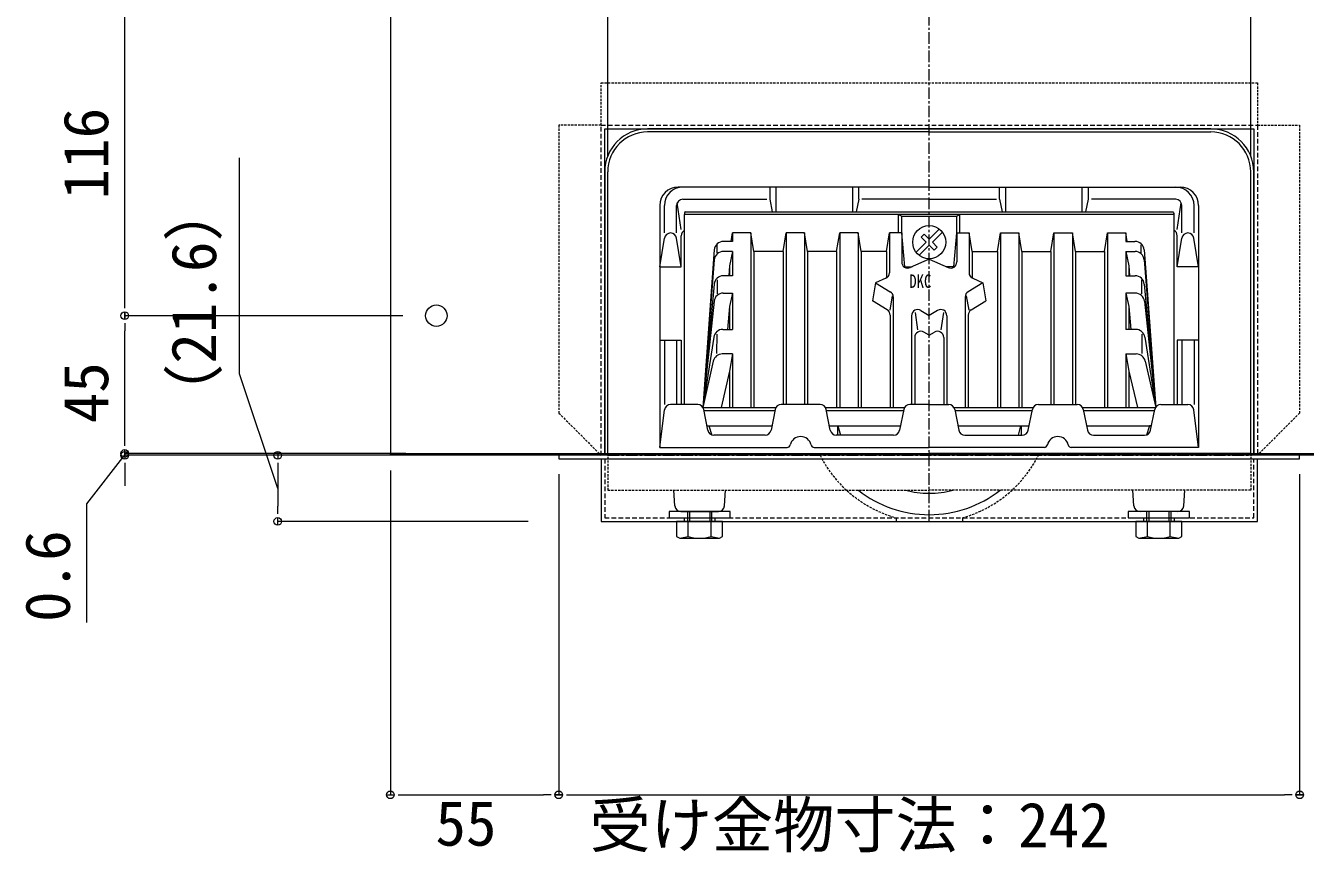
# Model space of a CAD drawing. Units: millimetres, scale not verified. Extents: x -1380 to 1380, y -955 to 955.
# Drawn here: x 12.2 to 430.3, y -632.1 to -362 of the extents above; entities that cross this region are included whole.
import ezdxf
from ezdxf.enums import TextEntityAlignment as Align

# ---------------------------------------------------------------- set-up
doc = ezdxf.new("R2010")
doc.units = ezdxf.units.MM
doc.header["$LTSCALE"] = 3
for name, pattern in [('USER1', [2, 1.25, -0.25, 0.25, -0.25]), ('USER2', [0.375, 0.25, -0.125]), ('USER3', [0.75, 0.5, -0.25])]:
    doc.linetypes.add(name, pattern=pattern)
for name, color, linetype, lineweight in [('0-0_0', 7, 'Continuous', 15), ('0-2_L-2', 7, 'Continuous', 18), ('0-3_L-1', 7, 'Continuous', 18), ('0-4_L-5', 2, 'USER1', 18), ('0-5_L-3', 7, 'Continuous', 18), ('0-9_SUNPO', 7, 'Continuous', 18)]:
    doc.layers.add(name, color=color, linetype=linetype, lineweight=lineweight)
doc.styles.add('ＭＳ ゴシック', font='')
doc.styles.get('ＭＳ ゴシック').set_extended_font_data('MS Gothic')

msp = doc.modelspace()

# ---------------------------------------------------------------- linework, layer by layer
at = {"layer": '0-0_0'}
for p, q in [((44.588, -454.271), (44.588, -451.771)), ((44.588, -455.521), (44.588, -458.021)), ((44.588, -458.021), (44.588, -455.521)), ((44.588, -459.271), (44.588, -461.771)), ((44.588, -499.271), (44.588, -496.771)), ((44.588, -499.271), (44.588, -496.771)), ((44.588, -503.021), (44.588, -500.521)), ((44.588, -503.021), (44.588, -500.521)), ((44.588, -501.121), (44.588, -503.621)), ((94.588, -501.121), (94.588, -503.621)), ((44.588, -504.871), (44.588, -507.371)), ((94.588, -504.871), (94.588, -507.371)), ((94.588, -521.471), (94.588, -518.971)), ((94.588, -525.221), (94.588, -522.721)), ((130.128, -613.255), (132.628, -613.255)), ((133.878, -613.255), (136.378, -613.255)), ((183.878, -613.255), (181.378, -613.255)), ((185.128, -613.255), (187.628, -613.255)), ((187.628, -613.255), (185.128, -613.255)), ((188.878, -613.255), (191.378, -613.255)), ((425.878, -613.255), (423.378, -613.255)), ((429.628, -613.255), (427.128, -613.255)), ((427.128, -613.255), (429.628, -613.255))]:
    msp.add_line(p, q, dxfattribs=at)
for centre in [(44.588, -456.771), (44.588, -456.771), (44.588, -501.771), (44.588, -501.771), (44.588, -502.371), (94.588, -502.371), (94.588, -523.971), (131.378, -613.255), (186.378, -613.255), (186.378, -613.255), (428.378, -613.255), (428.378, -613.255)]:
    msp.add_circle(centre, 1.25, dxfattribs=at)
at = {"layer": '0-2_L-2'}
for p, q in [((307.378, -396.771), (215.378, -396.771)), ((307.378, -396.771), (399.378, -396.771)), ((202.378, -501.771), (202.378, -409.771)), ((412.378, -501.771), (412.378, -409.771)), ((202.378, -501.771), (307.378, -501.771)), ((412.378, -501.771), (307.378, -501.771)), ((224.254, -518.904), (223.912, -513.771)), ((240.503, -518.904), (240.845, -513.771)), ((374.254, -518.904), (373.912, -513.771)), ((390.503, -518.904), (390.845, -513.771)), ((226.249, -520.771), (238.507, -520.771)), ((388.507, -520.771), (376.249, -520.771)), ((227.378, -522.771), (227.378, -523.971)), ((227.378, -522.771), (227.378, -523.971)), ((237.378, -522.771), (237.378, -523.971)), ((237.378, -522.771), (237.378, -523.971)), ((296.527, -522.771), (296.527, -523.971)), ((318.229, -522.771), (318.229, -523.971)), ((377.378, -522.771), (377.378, -523.971)), ((377.378, -522.771), (377.378, -523.971)), ((387.378, -522.771), (387.378, -523.971)), ((387.378, -522.771), (387.378, -523.971))]:
    msp.add_line(p, q, dxfattribs=at)
at = {"layer": '0-2_L-2', "linetype": 'USER2'}
for points in [[(200.178, -394.571), (200.178, -380.771), (414.578, -380.771), (414.578, -394.571)], [(200.178, -394.571), (186.378, -394.571), (186.378, -488.571), (200.178, -502.371)], [(414.578, -394.571), (428.378, -394.571), (428.378, -488.571), (414.578, -502.371)], [(202.378, -501.771), (202.378, -513.771), (307.378, -513.771)], [(412.378, -501.771), (412.378, -513.771), (307.378, -513.771)]]:
    msp.add_lwpolyline(points, dxfattribs=at)
at = {"layer": '0-2_L-2', "linetype": 'USER3'}
for points in [[(200.178, -502.371), (200.178, -394.571), (414.578, -394.571), (414.578, -502.371)], [(201.378, -503.571), (201.378, -522.771), (413.378, -522.771), (413.378, -503.571)]]:
    msp.add_lwpolyline(points, dxfattribs=at)
at = {"layer": '0-2_L-2'}
for points in [[(201.378, -502.371), (201.378, -395.771), (413.378, -395.771), (413.378, -502.371)], [(200.178, -503.571), (200.178, -523.971), (414.578, -523.971), (414.578, -503.571)]]:
    msp.add_lwpolyline(points, dxfattribs=at)
msp.add_lwpolyline([(186.378, -503.571), (428.378, -503.571), (428.378, -502.371), (186.378, -502.371)], close=True, dxfattribs=at)
for centre, radius, start, end in [((215.378, -409.771), 13, 90, 180), ((399.378, -409.771), 13, 0, 90), ((307.378, -484.271), 37.5, 231.87509, 270), ((307.378, -484.271), 30.5, 255.28767, 270), ((307.378, -484.271), 30.5, 270, 284.71233), ((307.378, -484.271), 37.5, 270, 308.12491), ((226.249, -518.771), 2, 183.81407, 270), ((238.507, -518.771), 2, 270, 356.18593), ((376.249, -518.771), 2, 183.81407, 270), ((388.507, -518.771), 2, 270, 356.18593)]:
    msp.add_arc(centre, radius, start, end, dxfattribs=at)
at = {"layer": '0-2_L-2', "linetype": 'USER2'}
for start, end in [(206.90419, 254.25945), (285.74055, 333.09581)]:
    msp.add_arc((307.378, -484.271), 40, start, end, dxfattribs=at)
at = {"layer": '0-3_L-1'}
for p, q in [((131.378, -330.771), (131.378, -502.371)), ((399.378, -395.771), (215.378, -395.771)), ((201.378, -409.771), (201.378, -501.771)), ((413.378, -501.771), (413.378, -409.771)), ((307.378, -414.771), (225.378, -414.771)), ((257.378, -422.824), (257.378, -414.771)), ((282.378, -422.824), (282.378, -414.771)), ((284.378, -418.771), (284.378, -414.771)), ((307.378, -414.771), (389.378, -414.771)), ((330.378, -418.771), (330.378, -414.771)), ((332.378, -422.824), (332.378, -414.771)), ((357.378, -422.824), (357.378, -414.771)), ((219.378, -420.771), (219.378, -499.771)), ((220.878, -429.771), (220.878, -420.771)), ((224.878, -429.771), (224.878, -420.771)), ((226.378, -428.645), (225.057, -419.946)), ((226.878, -418.771), (254.378, -418.771)), ((284.378, -418.771), (283.557, -422.824)), ((307.378, -418.771), (285.378, -418.771)), ((307.378, -418.771), (329.378, -418.771)), ((330.378, -418.771), (331.199, -422.824)), ((387.878, -418.771), (360.378, -418.771)), ((388.378, -428.645), (389.7, -419.946)), ((389.878, -429.771), (389.878, -420.771)), ((393.878, -429.771), (393.878, -420.771)), ((395.378, -420.771), (395.378, -499.771)), ((227.378, -423.771), (227.378, -485.771)), ((387.378, -423.771), (227.378, -423.771)), ((227.617, -422.824), (387.139, -422.824)), ((298.378, -429.771), (298.378, -424.271)), ((298.378, -424.271), (316.378, -424.271)), ((316.378, -429.771), (316.378, -424.271)), ((387.378, -485.771), (387.378, -423.771)), ((242.67, -432.519), (243.128, -429.771)), ((243.128, -429.771), (243.128, -432.519)), ((249.128, -429.771), (243.128, -429.771)), ((249.128, -429.771), (249.128, -486.771)), ((250.128, -435.771), (249.128, -429.771)), ((259.628, -435.771), (260.628, -429.771)), ((260.628, -429.771), (260.628, -485.771)), ((266.628, -429.771), (260.628, -429.771)), ((266.628, -429.771), (266.628, -485.771)), ((267.628, -435.771), (266.628, -429.771)), ((277.128, -435.771), (278.128, -429.771)), ((278.128, -429.771), (278.128, -486.771)), ((284.128, -429.771), (278.128, -429.771)), ((284.128, -429.771), (284.128, -486.771)), ((285.128, -435.771), (284.128, -429.771)), ((293.378, -435.771), (294.378, -429.771)), ((294.378, -429.771), (294.378, -442.741)), ((298.378, -429.771), (294.378, -429.771)), ((298.378, -429.771), (298.378, -439.227)), ((299.378, -440.771), (298.378, -429.771)), ((305.752, -430.127), (304.734, -431.145)), ((305.752, -430.127), (307.378, -431.753)), ((310.653, -428.478), (307.378, -431.753)), ((311.672, -429.496), (308.396, -432.771)), ((315.378, -440.771), (316.378, -429.771)), ((316.378, -429.771), (316.378, -439.227)), ((316.378, -429.771), (320.378, -429.771)), ((320.378, -429.771), (320.378, -442.741)), ((321.378, -435.771), (320.378, -429.771)), ((329.628, -435.771), (330.628, -429.771)), ((330.628, -429.771), (330.628, -486.771)), ((330.628, -429.771), (336.628, -429.771)), ((336.628, -429.771), (336.628, -486.771)), ((337.628, -435.771), (336.628, -429.771)), ((347.128, -435.771), (348.128, -429.771)), ((348.128, -429.771), (348.128, -485.771)), ((348.128, -429.771), (354.128, -429.771)), ((354.128, -429.771), (354.128, -485.771)), ((355.128, -435.771), (354.128, -429.771)), ((364.628, -435.771), (365.628, -429.771)), ((365.628, -429.771), (365.628, -486.771)), ((365.628, -429.771), (371.628, -429.771)), ((371.628, -429.771), (371.628, -432.519)), ((372.086, -432.519), (371.628, -429.771)), ((219.378, -440.877), (220.904, -431.452)), ((226.378, -440.877), (224.853, -431.452)), ((226.378, -440.877), (226.378, -430.645)), ((238.116, -436.27), (238.123, -433.648)), ((243.128, -432.519), (240.165, -432.519)), ((306.36, -432.771), (303.085, -436.046)), ((306.36, -432.771), (303.085, -436.046)), ((307.378, -433.789), (304.103, -437.065)), ((307.378, -433.789), (304.103, -437.065)), ((304.734, -431.145), (306.36, -432.771)), ((307.378, -433.789), (309.005, -435.416)), ((308.396, -432.771), (310.023, -434.398)), ((310.023, -434.398), (309.005, -435.416)), ((371.628, -432.519), (374.591, -432.519)), ((376.64, -436.27), (376.634, -433.648)), ((388.378, -440.877), (388.378, -430.645)), ((388.378, -440.877), (389.904, -431.452)), ((395.378, -440.877), (393.853, -431.452)), ((237.173, -435.298), (233.378, -486.771)), ((237.161, -438.566), (233.378, -486.771)), ((243.128, -435.801), (240.152, -435.801)), ((243.128, -435.801), (243.128, -443.737)), ((259.628, -435.771), (250.128, -435.771)), ((250.128, -435.771), (250.128, -486.771)), ((259.628, -435.771), (259.628, -485.771)), ((267.628, -435.771), (267.628, -485.771)), ((277.128, -435.771), (267.628, -435.771)), ((277.128, -435.771), (277.128, -486.771)), ((285.128, -435.771), (285.128, -486.771)), ((293.378, -435.771), (285.128, -435.771)), ((293.378, -435.771), (293.378, -444.473)), ((307.378, -438.336), (301.183, -441.058)), ((307.378, -438.336), (313.574, -441.058)), ((321.378, -435.771), (321.378, -444.473)), ((321.378, -435.771), (329.628, -435.771)), ((329.628, -435.771), (329.628, -486.771)), ((337.628, -435.771), (337.628, -486.771)), ((337.628, -435.771), (347.128, -435.771)), ((347.128, -435.771), (347.128, -485.771)), ((355.128, -435.771), (355.128, -485.771)), ((355.128, -435.771), (364.628, -435.771)), ((364.628, -435.771), (364.628, -486.771)), ((371.628, -435.801), (371.628, -443.737)), ((371.628, -435.801), (374.604, -435.801)), ((377.583, -435.298), (381.378, -486.771)), ((377.595, -438.566), (381.378, -486.771)), ((219.378, -440.877), (226.378, -440.877)), ((242.128, -440.447), (242.128, -443.737)), ((299.378, -440.771), (299.378, -440.959)), ((299.378, -440.771), (301.835, -440.771)), ((315.378, -440.771), (312.921, -440.771)), ((315.378, -440.771), (315.378, -440.959)), ((372.628, -440.447), (372.628, -443.737)), ((395.378, -440.877), (388.378, -440.877)), ((237.125, -446.459), (233.378, -486.771)), ((238.089, -445.084), (238.071, -449.598)), ((243.128, -443.737), (240.112, -443.737)), ((289.878, -446.024), (288.878, -451.957)), ((293.183, -444.572), (289.878, -446.024)), ((289.878, -446.024), (294.671, -448.954)), ((324.878, -446.024), (320.085, -448.954)), ((321.574, -444.572), (324.878, -446.024)), ((324.878, -446.024), (325.878, -451.957)), ((371.628, -443.737), (374.644, -443.737)), ((376.667, -445.084), (376.685, -449.598)), ((377.631, -446.459), (381.378, -486.771)), ((240.074, -449.394), (243.128, -449.394)), ((243.128, -449.394), (243.128, -461.257)), ((295.272, -450.273), (294.471, -455.001)), ((295.628, -450.66), (295.628, -486.771)), ((319.128, -450.66), (319.128, -486.771)), ((319.484, -450.273), (320.285, -455.001)), ((371.628, -449.394), (371.628, -461.257)), ((374.682, -449.394), (371.628, -449.394)), ((237.091, -452.075), (233.378, -486.771)), ((242.128, -453.83), (242.128, -461.257)), ((293.666, -454.864), (288.878, -451.957)), ((304.671, -455.066), (307.378, -456.721)), ((310.085, -455.066), (307.378, -456.721)), ((321.09, -454.864), (325.878, -451.957)), ((372.628, -453.83), (372.628, -461.257)), ((377.665, -452.075), (381.378, -486.771)), ((294.628, -456.573), (294.628, -486.771)), ((301.628, -456.773), (301.628, -485.771)), ((302.75, -455.737), (303.548, -461.407)), ((312.007, -455.737), (311.209, -461.407)), ((313.128, -456.773), (313.128, -485.771)), ((320.128, -456.573), (320.128, -486.771)), ((236.981, -463.792), (233.378, -486.771)), ((237.985, -462.773), (237.909, -469.146)), ((239.945, -461.257), (243.128, -461.257)), ((302.628, -463.859), (302.628, -485.771)), ((307.378, -463.188), (305.666, -462.149)), ((307.378, -463.188), (309.09, -462.149)), ((312.128, -463.859), (312.128, -485.771)), ((374.812, -461.257), (371.628, -461.257)), ((376.772, -462.773), (376.847, -469.146)), ((377.776, -463.792), (381.378, -486.771)), ((220.878, -464.771), (220.878, -485.771)), ((224.878, -464.771), (224.878, -485.771)), ((389.878, -464.771), (389.878, -485.771)), ((393.878, -464.771), (393.878, -485.771)), ((236.845, -471.619), (233.378, -486.771)), ((243.128, -469.288), (239.769, -469.288)), ((243.128, -469.288), (243.128, -486.771)), ((371.628, -469.288), (371.628, -486.771)), ((371.628, -469.288), (374.987, -469.288)), ((377.911, -471.619), (381.378, -486.771)), ((242.128, -474.853), (242.128, -486.771)), ((372.628, -474.853), (372.628, -486.771)), ((219.378, -499.771), (220.893, -487.526)), ((231.739, -485.771), (222.878, -485.771)), ((233.471, -486.771), (257.286, -486.771)), ((235.057, -494.163), (233.7, -487.379)), ((233.768, -487.719), (256.989, -487.719)), ((257.057, -487.379), (255.7, -494.163)), ((271.739, -485.771), (259.018, -485.771)), ((273.471, -486.771), (299.286, -486.771)), ((275.057, -494.163), (273.7, -487.379)), ((273.768, -487.719), (298.989, -487.719)), ((299.057, -487.379), (297.7, -494.163)), ((307.378, -485.771), (301.018, -485.771)), ((307.378, -485.771), (313.739, -485.771)), ((315.471, -486.771), (341.286, -486.771)), ((315.7, -487.379), (317.057, -494.163)), ((315.768, -487.719), (340.989, -487.719)), ((339.7, -494.163), (341.057, -487.379)), ((343.018, -485.771), (355.739, -485.771)), ((357.471, -486.771), (381.286, -486.771)), ((357.7, -487.379), (359.057, -494.163)), ((357.768, -487.719), (380.989, -487.719)), ((379.7, -494.163), (381.057, -487.379)), ((383.018, -485.771), (391.878, -485.771)), ((395.378, -499.771), (393.863, -487.526)), ((234.778, -492.771), (255.978, -492.771)), ((274.778, -492.771), (297.978, -492.771)), ((277.378, -492.771), (277.378, -495.771)), ((277.53, -492.771), (278.378, -495.771)), ((316.778, -492.771), (339.978, -492.771)), ((337.227, -492.771), (336.378, -495.771)), ((337.378, -492.771), (337.378, -495.771)), ((358.778, -492.771), (379.978, -492.771)), ((253.739, -495.771), (237.018, -495.771)), ((295.739, -495.771), (277.018, -495.771)), ((319.018, -495.771), (337.739, -495.771)), ((361.018, -495.771), (377.739, -495.771)), ((219.378, -499.771), (260.991, -499.771)), ((269.766, -499.771), (307.378, -499.771)), ((344.991, -499.771), (307.378, -499.771)), ((395.378, -499.771), (353.766, -499.771)), ((227.378, -522.771), (227.378, -523.971)), ((237.378, -522.771), (237.378, -523.971)), ((377.378, -522.771), (377.378, -523.971)), ((387.378, -522.771), (387.378, -523.971))]:
    msp.add_line(p, q, dxfattribs=at)
for points in [[(256.199, -422.824), (255.378, -418.771), (255.378, -414.771)], [(358.557, -422.824), (359.378, -418.771), (359.378, -414.771)], [(297.378, -429.771), (297.378, -423.771), (298.378, -424.271)], [(317.378, -429.771), (317.378, -423.771), (316.378, -424.271)], [(243.128, -435.801), (242.128, -440.447), (241.933, -443.737)], [(371.628, -435.801), (372.628, -440.447), (372.824, -443.737)], [(243.128, -449.394), (242.128, -453.83), (241.508, -461.257)], [(371.628, -449.394), (372.628, -453.83), (373.248, -461.257)], [(219.378, -464.771), (226.378, -464.771), (226.378, -485.771)], [(395.378, -464.771), (388.378, -464.771), (388.378, -485.771)], [(243.128, -469.288), (242.128, -474.853), (239.378, -486.771)], [(371.628, -469.288), (372.628, -474.853), (375.378, -486.771)], [(234.778, -492.771), (235.378, -492.771), (236.378, -495.771)], [(379.978, -492.771), (379.378, -492.771), (378.378, -495.771)]]:
    msp.add_lwpolyline(points, dxfattribs=at)
msp.add_lwpolyline([(483.378, -502.371), (131.378, -502.371), (131.378, -501.771), (483.378, -501.771)], close=True, dxfattribs=at)
for centre, radius in [((307.378, -432.771), 5.4), ((146.378, -456.771), 3.5)]:
    msp.add_circle(centre, radius, dxfattribs=at)
for centre, radius, start, end in [((215.378, -409.771), 14, 90, 180), ((399.378, -409.771), 14, 0, 90), ((225.378, -420.771), 6, 90, 180), ((226.878, -420.771), 6, 90, 180), ((387.878, -420.771), 6, 0, 90), ((389.378, -420.771), 6, 0, 90), ((226.878, -420.771), 2, 90, 180), ((387.878, -420.771), 2, 0, 90), ((222.878, -431.771), 2, 9.19447, 170.80553), ((228.378, -430.645), 2, 120, 180), ((386.378, -430.645), 2, 0, 60), ((391.878, -431.771), 2, 9.19447, 170.80553), ((240.165, -435.519), 3, 90, 175.78326), ((374.591, -435.519), 3, 4.21674, 90), ((240.152, -438.801), 3, 90, 175.51282), ((374.604, -438.801), 3, 4.48718, 90), ((292.378, -442.741), 2, 293.71685, 0), ((300.378, -439.227), 2, 180, 293.71685), ((314.378, -439.227), 2, 246.28315, 0), ((322.378, -442.741), 2, 180, 246.28315), ((240.112, -446.737), 3, 90, 174.68965), ((374.644, -446.737), 3, 5.31035, 90), ((240.074, -452.394), 3, 90, 173.89163), ((293.628, -450.66), 2, 0, 58.56512), ((321.128, -450.66), 2, 121.43488, 180), ((374.682, -452.394), 3, 6.10837, 90), ((292.628, -456.573), 2, 0, 58.7377), ((303.628, -456.773), 2, 58.56512, 180), ((311.128, -456.773), 2, 0, 121.43488), ((322.128, -456.573), 2, 121.2623, 180), ((239.945, -464.257), 3, 90, 171.09014), ((304.628, -463.859), 2, 58.7377, 180), ((310.128, -463.859), 2, 0, 121.2623), ((374.812, -464.257), 3, 8.90986, 90), ((239.769, -472.288), 3, 90, 167.11292), ((374.987, -472.288), 3, 12.88708, 90), ((222.878, -487.771), 2, 90, 172.94669), ((231.739, -487.771), 2, 11.30993, 90), ((259.018, -487.771), 2, 90, 168.69007), ((271.739, -487.771), 2, 11.30993, 90), ((301.018, -487.771), 2, 90, 168.69007), ((313.739, -487.771), 2, 11.30993, 90), ((343.018, -487.771), 2, 90, 168.69007), ((355.739, -487.771), 2, 11.30993, 90), ((383.018, -487.771), 2, 90, 168.69007), ((391.878, -487.771), 2, 7.05331, 90), ((237.018, -493.771), 2, 191.30993, 270), ((253.739, -493.771), 2, 270, 348.69007), ((265.378, -499.771), 3.5, 12.83959, 167.16041), ((277.018, -493.771), 2, 191.30993, 270), ((295.739, -493.771), 2, 270, 348.69007), ((319.018, -493.771), 2, 191.30993, 270), ((337.739, -493.771), 2, 270, 348.69007), ((349.378, -499.771), 3.5, 12.83959, 167.16041), ((361.018, -493.771), 2, 191.30993, 270), ((377.739, -493.771), 2, 270, 348.69007), ((260.991, -498.771), 1, 270, 347.16041), ((269.766, -498.771), 1, 192.83959, 270), ((344.991, -498.771), 1, 270, 347.16041), ((353.766, -498.771), 1, 192.83959, 270)]:
    msp.add_arc(centre, radius, start, end, dxfattribs=at)
at = {"layer": '0-3_L-1', "linetype": 'USER2'}
for centre, start, end in [((229.378, -423.771), 151.71901, 180), ((385.378, -423.771), 0, 28.28099)]:
    msp.add_arc(centre, 2, start, end, dxfattribs=at)
at = {"layer": '0-4_L-5'}
for p, q in [((307.378, -523.971), (307.378, -332.633)), ((202.378, -502.371), (412.378, -502.371))]:
    msp.add_line(p, q, dxfattribs=at)
at = {"layer": '0-5_L-3'}
for p, q in [((228.378, -520.771), (228.378, -523.971)), ((236.378, -523.971), (236.378, -520.771)), ((378.378, -520.771), (378.378, -523.971)), ((386.378, -523.971), (386.378, -520.771)), ((228.625, -528.894), (228.625, -523.971)), ((236.131, -528.894), (236.131, -523.971)), ((378.625, -528.894), (378.625, -523.971)), ((386.131, -528.894), (386.131, -523.971)), ((225.878, -529.471), (228.625, -528.894)), ((236.131, -528.894), (238.878, -529.471)), ((375.878, -529.471), (378.625, -528.894)), ((386.131, -528.894), (388.878, -529.471))]:
    msp.add_line(p, q, dxfattribs=at)
at = {"layer": '0-5_L-3', "color": 6}
for p, q in [((229.078, -520.771), (229.078, -523.971)), ((235.678, -520.771), (235.678, -523.971)), ((379.078, -520.771), (379.078, -523.971)), ((385.678, -520.771), (385.678, -523.971))]:
    msp.add_line(p, q, dxfattribs=at)
at = {"layer": '0-5_L-3'}
for points in [[(222.378, -522.771), (242.378, -522.771), (242.378, -520.771), (222.378, -520.771)], [(372.378, -522.771), (392.378, -522.771), (392.378, -520.771), (372.378, -520.771)], [(224.878, -523.971), (224.878, -528.894), (225.878, -529.471), (238.878, -529.471), (239.878, -528.894), (239.878, -523.971)], [(374.878, -523.971), (374.878, -528.894), (375.878, -529.471), (388.878, -529.471), (389.878, -528.894), (389.878, -523.971)]]:
    msp.add_lwpolyline(points, close=True, dxfattribs=at)
for centre in [(232.378, -516.986), (382.378, -516.986)]:
    msp.add_arc(centre, 12.485, 252.50768, 287.49232, dxfattribs=at)
at = {"layer": '0-9_SUNPO'}
for p, q in [((202.378, -404.771), (202.378, -161.928)), ((412.378, -404.771), (412.378, -161.928)), ((44.588, -451.771), (44.588, -345.771)), ((135.378, -456.771), (44.588, -456.771)), ((135.378, -456.771), (44.588, -456.771)), ((44.588, -496.771), (44.588, -461.771)), ((44.588, -496.771), (44.588, -491.771)), ((136.378, -501.771), (44.588, -501.771)), ((44.588, -502.371), (44.588, -501.771)), ((44.588, -502.371), (44.588, -501.771)), ((136.378, -501.771), (44.588, -501.771)), ((136.378, -502.371), (44.588, -502.371)), ((186.378, -502.371), (94.588, -502.371)), ((44.588, -507.371), (44.588, -512.371)), ((94.588, -507.371), (94.588, -518.971)), ((131.378, -507.371), (131.378, -613.255)), ((186.378, -508.571), (186.378, -613.255)), ((186.378, -508.571), (186.378, -613.255)), ((428.378, -508.571), (428.378, -613.255)), ((428.378, -508.571), (428.378, -613.255)), ((176.378, -523.971), (94.588, -523.971)), ((136.378, -613.255), (181.378, -613.255)), ((191.378, -613.255), (423.378, -613.255))]:
    msp.add_line(p, q, dxfattribs=at)
for points in [[(94.588, -513.171), (82.088, -475.777), (82.088, -405.249)], [(44.588, -502.071), (32.088, -518.226), (32.088, -556.977)]]:
    msp.add_lwpolyline(points, dxfattribs=at)

# ---------------------------------------------------------------- texts
at = {"layer": '0-3_L-1', "style": 'ＭＳ ゴシック', "width": 0.8}
msp.add_text('DKC', height=4.399, dxfattribs=at).set_placement((300.864, -449.024), align=Align.BOTTOM_LEFT)
at = {"layer": '0-9_SUNPO', "style": 'ＭＳ ゴシック'}
for s, p in [('116', (43.588, -418.822)), ('（21.6）', (78.855, -492.442)), ('45', (43.588, -491.911)), ('0.6', (31.088, -556.79))]:
    msp.add_text(s, height=14.66, rotation=90, dxfattribs=at).set_placement(p, align=Align.BOTTOM_LEFT)
for s, p in [('受け金物寸法：242', (196.414, -634.813)), ('55', (146.086, -634.255))]:
    msp.add_text(s, height=14.66, dxfattribs=at).set_placement(p, align=Align.BOTTOM_LEFT)

doc.saveas('drawing.dxf')
